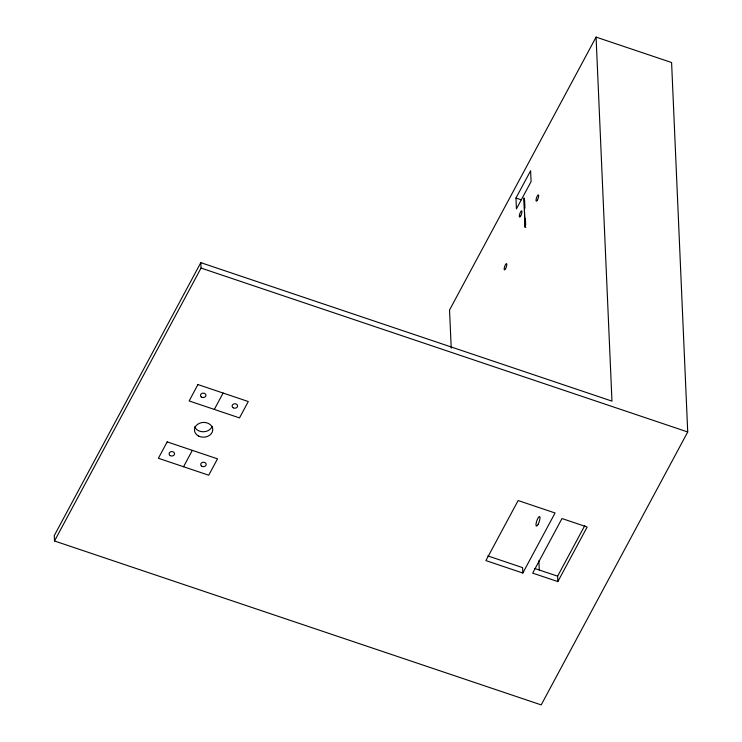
<?xml version="1.0" encoding="UTF-8"?>
<svg xmlns="http://www.w3.org/2000/svg" width="742" height="742" viewBox="0 0 742 742"><rect width="100%" height="100%" fill="white"/><g stroke="black" fill="none" stroke-linecap="round" stroke-linejoin="round"><path stroke-width="1.11" d="M596.076 37.1L611.964 401.125L200.804 262.649L54.277 535.566L54.509 540.983L541.196 704.9L687.723 431.974L671.593 62.532L596.076 37.1L449.541 310.026L451.21 348.156M54.509 540.983L201.045 268.066L200.804 262.649M183.552 466.737L192.345 450.366M214.317 409.426L223.11 393.047M515.959 198.04L530.613 170.753L531.087 181.586L516.432 208.873L515.959 198.04L521.199 199.811M524.946 226.987L524.084 198.142L524.946 226.987L525.781 227.275M522.822 573.028L555.062 512.982L518.139 500.544L485.899 560.59L522.822 573.028L522.581 567.611L487.837 555.906M557.854 581.598L587.154 527.015L561.982 518.537L532.682 573.121L557.854 581.598L557.613 576.182L584.752 525.642M201.045 268.066L687.723 431.974M534.63 568.446L557.613 576.182M524.603 200.229L524.946 208.122M525.392 218.259L525.688 225.021M538.859 560.785L539.267 570.042M212.147 426.362A9.154 7.383 -2.5 0 1 203.484 431.761A9.154 7.383 -2.5 0 1 194.673 426.789M167.173 441.889L158.38 458.259L208.725 475.214L217.517 458.844L167.173 441.889M197.938 384.569L189.145 400.949L239.499 417.904L248.282 401.533L197.938 384.569M538.219 524.13A5.036 1.289 -71.4 0 0 539.619 516.571A5.036 1.289 -71.4 0 0 536.141 523.305A5.036 1.289 -71.4 0 0 538.219 524.13M198.652 436.083A9.154 7.383 -2.5 0 0 212.759 430.026A9.154 7.383 -2.5 0 0 199.431 423.292A9.154 7.383 -2.5 0 0 198.652 436.083M537.431 199.988A3.293 0.844 -71.4 0 0 538.442 194.942A3.293 0.844 -71.4 0 0 536.16 199.19A3.293 0.844 -71.4 0 0 537.431 199.988M520.689 215.931A3.293 0.844 -71.4 0 0 521.709 210.876A3.293 0.844 -71.4 0 0 519.428 215.134A3.293 0.844 -71.4 0 0 520.689 215.931M505.571 268.697A3.293 0.844 -71.4 0 0 506.582 263.651A3.293 0.844 -71.4 0 0 504.3 267.899A3.293 0.844 -71.4 0 0 505.571 268.697M170.27 455.653A2.745 2.217 -2.5 0 0 174.555 453.937A2.745 2.217 -2.5 0 0 170.632 451.822A2.745 2.217 -2.5 0 0 170.27 455.653M233.294 407.84A2.745 2.217 -2.5 0 0 237.588 406.115A2.745 2.217 -2.5 0 0 233.656 404.01A2.745 2.217 -2.5 0 0 233.294 407.84M201.583 466.115A2.745 2.217 -2.5 0 0 206.128 464.909A2.745 2.217 -2.5 0 0 202.64 462.359A2.745 2.217 -2.5 0 0 201.583 466.115M201.351 396.989A2.745 2.217 -2.5 0 0 205.886 395.783A2.745 2.217 -2.5 0 0 202.399 393.232A2.745 2.217 -2.5 0 0 201.351 396.989"/></g></svg>
